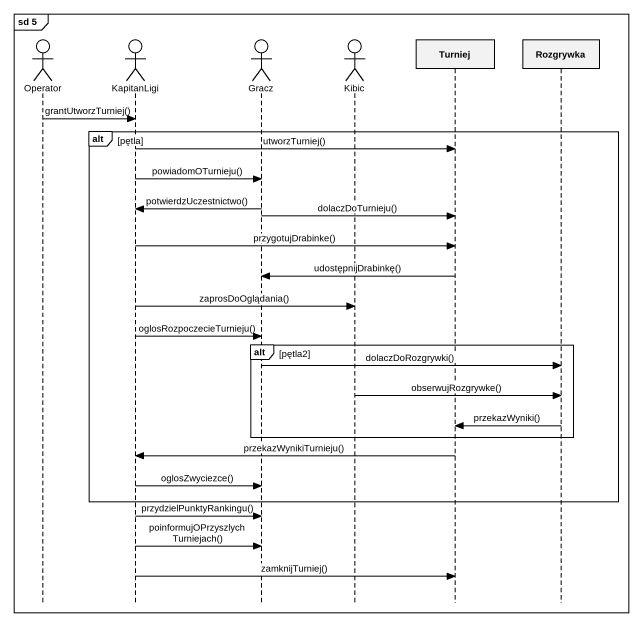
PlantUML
@startuml
mainframe sd 5
hide footbox
actor Operator
actor KapitanLigi
actor Gracz
actor Kibic
participant Turniej
participant Rozgrywka

Operator -> KapitanLigi : grantUtworzTurniej()
alt pętla
  KapitanLigi -> Turniej : utworzTurniej()
  KapitanLigi -> Gracz : powiadomOTurnieju()
  Gracz -> KapitanLigi : potwierdzUczestnictwo()
  Gracz -> Turniej : dolaczDoTurnieju()
  KapitanLigi -> Turniej : przygotujDrabinke()
  Turniej -> Gracz : udostępnijDrabinkę()
  KapitanLigi -> Kibic : zaprosDoOglądania()
  KapitanLigi -> Gracz : oglosRozpoczecieTurnieju()
  alt pętla2
    Gracz -> Rozgrywka : dolaczDoRozgrywki()
    Kibic -> Rozgrywka : obserwujRozgrywke()
    Rozgrywka -> Turniej : przekazWyniki()
  end
  Turniej -> KapitanLigi : przekazWynikiTurnieju()
  KapitanLigi -> Gracz : oglosZwyciezce()
end
KapitanLigi -> Gracz : przydzielPunktyRankingu()
KapitanLigi -> Gracz : poinformujOPrzyszlychTurniejach()
KapitanLigi -> Turniej : zamknijTurniej()
@enduml
